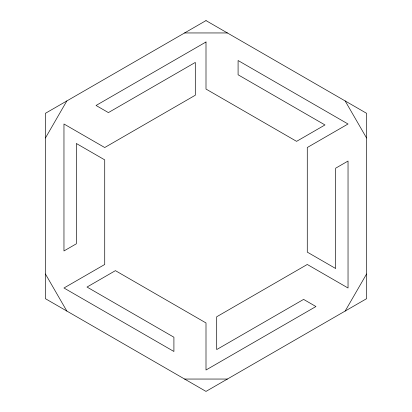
<?xml version="1.0" encoding="UTF-8"?>
<svg xmlns="http://www.w3.org/2000/svg" width="412" height="412" viewBox="0 0 412 412"><rect width="100%" height="100%" fill="white"/><g stroke="black" fill="none" stroke-linecap="round" stroke-linejoin="round"><path stroke-width="0.62" d="M45.438 137.999L66.832 100.95M345.168 311.05L366.562 274.001M184.607 32.95L227.393 32.95M184.607 379.05L227.393 379.05M345.168 100.95L366.562 137.999M45.438 274.001L66.832 311.05M206 20.6L45.438 113.3L45.438 298.7L206 391.4L366.562 298.7L366.562 113.3L206 20.6M206 41.993L96.053 105.472L108.402 112.6L195.303 62.428L195.303 95.229L104.725 147.527L63.963 123.997L63.963 250.949L76.318 243.822L76.318 143.479L104.725 159.877L104.725 264.473L63.963 288.003L173.91 351.482L173.91 337.222L87.014 287.051L115.417 270.648L206 322.946L206 370.007L315.947 306.528L303.598 299.4L216.697 349.572L216.697 316.771L307.275 264.473L348.037 288.003L348.037 161.051L335.682 168.178L335.682 268.521L307.275 252.123L307.275 147.527L348.037 123.997L238.09 60.518L238.09 74.778L324.986 124.949L296.583 141.352L206 89.054L206 41.993"/></g></svg>
